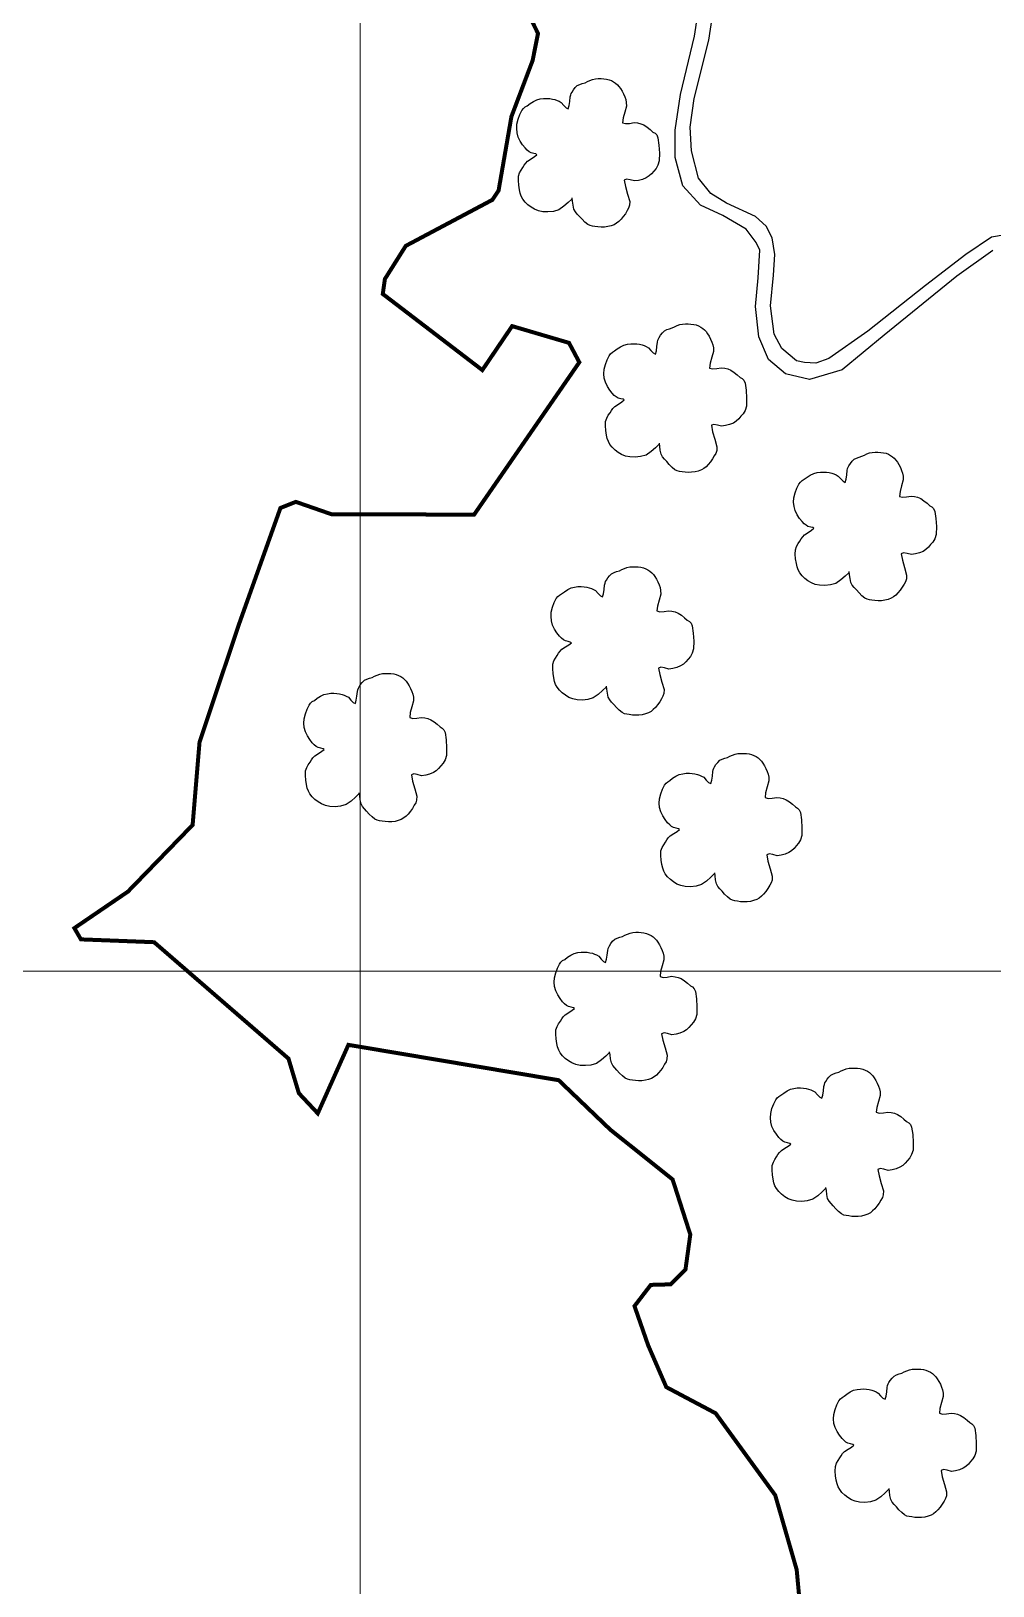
# Model space of a CAD drawing. Extents: x 731744 to 734894, y 7816585 to 7821040.
# Drawn here: x 732377 to 732737, y 7818770 to 7819352 of the extents above; entities that cross this region are included whole.
import ezdxf

# ---------------------------------------------------------------- set-up
doc = ezdxf.new("R2010")
doc.units = 0
doc.header["$MEASUREMENT"] = 0
doc.linetypes.add('CONTINUO', pattern=[0])
for name, color, linetype in [('0114000005', 1, 'CONTINUOUS'), ('0114000005004', 5, 'CONTINUOUS'), ('CORREGO', 174, 'CONTINUO')]:
    doc.layers.add(name, color=color, linetype=linetype)
doc.layers.add('MALHA', color=8, linetype='CONTINUOUS', lineweight=9)
doc.layers.add('MATO', color=3, linetype='CONTINUOUS', lineweight=25)

msp = doc.modelspace()

# ---------------------------------------------------------------- linework, layer by layer
at = {"layer": '0114000005', "linetype": 'Continuous'}
msp.add_lwpolyline([(732737.29, 7819270.06), (732723.75, 7819260.53), (732696.5, 7819238.33), (732680.71, 7819225.4), (732668.46, 7819221.74), (732659.54, 7819223.91), (732653.13, 7819229.29), (732649.47, 7819237.76), (732648.32, 7819249.08), (732649.24, 7819259.84), (732649.93, 7819270.25), (732648.55, 7819273.11), (732644.78, 7819278.03), (732636.08, 7819283.18), (732627.61, 7819287.07), (732620.98, 7819294.28), (732618.12, 7819304.92), (732618.12, 7819315.22), (732620.18, 7819328.61), (732625.44, 7819350.46), (732628.53, 7819371.06)], dxfattribs=at)
at = {"layer": '0114000005004', "linetype": 'Continuous', "flags": 128}
msp.add_lwpolyline([(732741.83, 7819276.01), (732736.74, 7819275.14), (732727.17, 7819268.55), (732712.01, 7819256.99), (732690.39, 7819239.85), (732675.72, 7819229.66), (732670.88, 7819227.92), (732666.65, 7819228.17), (732663.67, 7819228.79), (732658.2, 7819233.38), (732655.22, 7819238.73), (732653.85, 7819249.41), (732654.97, 7819260.85), (732655.47, 7819268.55), (732654.47, 7819274.89), (732652.24, 7819279.24), (732648.26, 7819282.84), (732637.45, 7819287.81), (732631.48, 7819291.42), (732626.89, 7819297.26), (732624.28, 7819307.45), (732623.78, 7819316.27), (732625.27, 7819327.08), (732630.74, 7819348.95), (732634.71, 7819375.42)], dxfattribs=at)
at = {"layer": 'CORREGO', "color": 174, "linetype": 'CONTINUO', "const_width": 1.5}
msp.add_lwpolyline([(732666.45, 7818746.05), (732663.71, 7818775.56), (732655.66, 7818803.5), (732633.31, 7818834.22), (732614.82, 7818844.02), (732608.01, 7818859.71), (732602.9, 7818874.39), (732609, 7818882.34), (732616.52, 7818882.55), (732622.01, 7818888.07), (732623.82, 7818901.21), (732617.18, 7818921.88), (732593.8, 7818940.55), (732574.47, 7818959.07), (732495.63, 7818972.32), (732484.14, 7818946.63), (732477.04, 7818954.2), (732473.16, 7818967.17), (732422.78, 7819010.8), (732395.33, 7819011.86), (732392.88, 7819016.08), (732412.98, 7819029.78), (732437.22, 7819054.75), (732439.81, 7819085.79), (732446.39, 7819105.48), (732454.67, 7819130.19), (732470.15, 7819173.58), (732475.92, 7819175.87), (732489.32, 7819171.21), (732542.77, 7819171.09), (732582.21, 7819228.19), (732578.34, 7819235.47), (732557.01, 7819241.75), (732545.84, 7819225.26), (732508.52, 7819253.8), (732509.32, 7819259.42), (732517.14, 7819271.83), (732549.59, 7819289.07), (732551.93, 7819292.54), (732556.75, 7819320.29), (732564.69, 7819341.29), (732566.72, 7819351.47), (732560.98, 7819363.08)], dxfattribs=at)
at = {"layer": 'MALHA', "color": 8}
for points in [[(732500, 7820135.46), (732500, 7817086.77)], [(731894.06, 7819000), (733033.85, 7819000)]]:
    msp.add_lwpolyline(points, dxfattribs=at)
at = {"layer": 'MATO', "color": 94, "linetype": 'CONTINUO'}
for points in [[(732579.39, 7819289.36, -629.98), (732578.08, 7819288.1, -629.98), (732576.45, 7819286.67, -629.98), (732574.58, 7819285.33, -629.98), (732572.54, 7819284.77, -629.98), (732570.46, 7819284.54, -629.98), (732568.47, 7819284.62, -629.98), (732566.85, 7819284.97, -629.98), (732565.4, 7819285.55, -629.98), (732564.11, 7819286.31, -629.98), (732562.92, 7819287.22, -629.98), (732561.88, 7819288.24, -629.98), (732561.02, 7819289.35, -629.98), (732560.44, 7819290.4, -629.98), (732560.03, 7819291.54, -629.98), (732559.75, 7819292.83, -629.98), (732559.48, 7819294.53, -629.98), (732559.35, 7819296.29, -629.98), (732559.4, 7819297.96, -629.98), (732559.83, 7819299.2, -629.98), (732560.41, 7819300.27, -629.98), (732561.07, 7819301.21, -629.98), (732561.56, 7819302.06, -629.98), (732562.13, 7819302.85, -629.98), (732562.83, 7819303.6, -629.98), (732564.17, 7819304.48, -629.98), (732565.44, 7819305.3, -629.98), (732566.34, 7819305.99, -629.98), (732565.95, 7819306.28, -629.98), (732565.13, 7819306.48, -629.98), (732564.1, 7819306.7, -629.98), (732563.39, 7819307.13, -629.98), (732562.66, 7819307.72, -629.98), (732561.9, 7819308.53, -629.98), (732560.95, 7819309.71, -629.98), (732560.05, 7819311.09, -629.98), (732559.3, 7819312.62, -629.98), (732558.9, 7819314.18, -629.98), (732558.74, 7819315.81, -629.98), (732558.83, 7819317.49, -629.98), (732559.31, 7819319.33, -629.98), (732559.96, 7819321.06, -629.98), (732560.71, 7819322.56, -629.98), (732561.28, 7819323.35, -629.98), (732561.91, 7819323.91, -629.98), (732562.68, 7819324.38, -629.98), (732563.76, 7819325.17, -629.98), (732564.98, 7819325.93, -629.98), (732566.26, 7819326.57, -629.98), (732567.55, 7819326.89, -629.98), (732568.81, 7819327.05, -629.98), (732570.03, 7819327.08, -629.98), (732571.11, 7819327.03, -629.98), (732572.12, 7819326.88, -629.98), (732573.04, 7819326.65, -629.98), (732573.87, 7819326.38, -629.98), (732574.65, 7819326.02, -629.98), (732575.42, 7819325.55, -629.98), (732576.37, 7819324.51, -629.98), (732577.27, 7819323.63, -629.98), (732578.04, 7819323.22, -629.98), (732578.42, 7819324.41, -629.98), (732578.66, 7819326.01, -629.98), (732578.82, 7819327.67, -629.98), (732578.99, 7819328.39, -629.98), (732579.19, 7819328.94, -629.98), (732579.49, 7819329.45, -629.98), (732580.01, 7819330.3, -629.98), (732580.66, 7819331.15, -629.98), (732581.43, 7819331.92, -629.98), (732582.35, 7819332.35, -629.98), (732583.33, 7819332.68, -629.98), (732584.34, 7819332.98, -629.98), (732585.27, 7819333.44, -629.98), (732586.21, 7819333.87, -629.98), (732587.17, 7819334.24, -629.98), (732588.22, 7819334.43, -629.98), (732589.29, 7819334.53, -629.98), (732590.36, 7819334.53, -629.98), (732591.4, 7819334.48, -629.98), (732592.41, 7819334.33, -629.98), (732593.37, 7819334.1, -629.98), (732594.26, 7819333.76, -629.98), (732595.07, 7819333.32, -629.98), (732595.82, 7819332.81, -629.98), (732596.48, 7819332.25, -629.98), (732597.08, 7819331.6, -629.98), (732597.64, 7819330.84, -629.98), (732598.23, 7819329.88, -629.98), (732598.77, 7819328.83, -629.98), (732599.23, 7819327.7, -629.98), (732599.6, 7819326.69, -629.98), (732599.83, 7819325.55, -629.98), (732599.86, 7819324.2, -629.98), (732599.22, 7819321.98, -629.98), (732598.64, 7819319.79, -629.98), (732598.41, 7819317.97, -629.98), (732599.54, 7819317.65, -629.98), (732601.08, 7819317.76, -629.98), (732602.78, 7819318.03, -629.98), (732604.04, 7819317.89, -629.98), (732605.24, 7819317.61, -629.98), (732606.39, 7819317.17, -629.98), (732607.61, 7819316.35, -629.98), (732608.76, 7819315.42, -629.98), (732609.8, 7819314.47, -629.98), (732610.59, 7819314.03, -629.98), (732611.21, 7819313.4, -629.98), (732611.68, 7819312.31, -629.98), (732612.07, 7819309.61, -629.98), (732612.26, 7819306.61, -629.98), (732612.2, 7819303.73, -629.98), (732611.69, 7819302.09, -629.98), (732610.96, 7819300.85, -629.98), (732610.09, 7819299.88, -629.98), (732609.28, 7819298.88, -629.98), (732608.36, 7819298.03, -629.98), (732607.3, 7819297.32, -629.98), (732605.9, 7819296.77, -629.98), (732604.41, 7819296.38, -629.98), (732602.9, 7819296.15, -629.98), (732601.28, 7819296.58, -629.98), (732599.93, 7819296.82, -629.98), (732599.04, 7819296.49, -629.98), (732599.51, 7819294.11, -629.98), (732600.3, 7819291.27, -629.98), (732601.1, 7819288.47, -629.98), (732601.04, 7819287.04, -629.98), (732600.7, 7819285.96, -629.98), (732600.15, 7819285.06, -629.98), (732599.48, 7819283.9, -629.98), (732598.69, 7819282.8, -629.98), (732597.84, 7819281.8, -629.98), (732597.05, 7819280.99, -629.98), (732596.21, 7819280.31, -629.98), (732595.29, 7819279.76, -629.98), (732594.14, 7819279.34, -629.98), (732592.92, 7819279.04, -629.98), (732591.66, 7819278.87, -629.98), (732590.42, 7819278.85, -629.98), (732589.21, 7819278.93, -629.98), (732588.07, 7819279.09, -629.98), (732587.13, 7819279.2, -629.98), (732586.25, 7819279.43, -629.98), (732585.37, 7819279.86, -629.98), (732584.32, 7819280.74, -629.98), (732583.27, 7819281.78, -629.98), (732582.28, 7819282.89, -629.98), (732581.45, 7819283.75, -629.98), (732580.74, 7819284.64, -629.98), (732580.18, 7819285.63, -629.98), (732579.89, 7819287.13, -629.98), (732579.7, 7819288.58, -629.98), (732579.54, 7819289.78, -629.98)], [(732612.06, 7819197.43, -629.98), (732610.76, 7819196.17, -629.98), (732609.12, 7819194.73, -629.98), (732607.25, 7819193.4, -629.98), (732605.21, 7819192.84, -629.98), (732603.14, 7819192.61, -629.98), (732601.14, 7819192.69, -629.98), (732599.52, 7819193.04, -629.98), (732598.08, 7819193.62, -629.98), (732596.79, 7819194.38, -629.98), (732595.59, 7819195.29, -629.98), (732594.55, 7819196.31, -629.98), (732593.7, 7819197.42, -629.98), (732593.12, 7819198.47, -629.98), (732592.7, 7819199.61, -629.98), (732592.42, 7819200.9, -629.98), (732592.15, 7819202.6, -629.98), (732592.02, 7819204.35, -629.98), (732592.08, 7819206.03, -629.98), (732592.5, 7819207.27, -629.98), (732593.08, 7819208.34, -629.98), (732593.74, 7819209.27, -629.98), (732594.24, 7819210.13, -629.98), (732594.8, 7819210.91, -629.98), (732595.5, 7819211.67, -629.98), (732596.85, 7819212.55, -629.98), (732598.11, 7819213.37, -629.98), (732599.02, 7819214.06, -629.98), (732598.63, 7819214.34, -629.98), (732597.81, 7819214.55, -629.98), (732596.78, 7819214.77, -629.98), (732596.06, 7819215.2, -629.98), (732595.33, 7819215.79, -629.98), (732594.57, 7819216.59, -629.98), (732593.63, 7819217.78, -629.98), (732592.73, 7819219.16, -629.98), (732591.98, 7819220.69, -629.98), (732591.57, 7819222.25, -629.98), (732591.41, 7819223.88, -629.98), (732591.51, 7819225.56, -629.98), (732591.98, 7819227.4, -629.98), (732592.63, 7819229.13, -629.98), (732593.38, 7819230.63, -629.98), (732593.95, 7819231.42, -629.98), (732594.59, 7819231.98, -629.98), (732595.35, 7819232.45, -629.98), (732596.44, 7819233.24, -629.98), (732597.65, 7819234, -629.98), (732598.94, 7819234.64, -629.98), (732600.22, 7819234.96, -629.98), (732601.49, 7819235.12, -629.98), (732602.71, 7819235.15, -629.98), (732603.79, 7819235.09, -629.98), (732604.79, 7819234.95, -629.98), (732605.72, 7819234.72, -629.98), (732606.54, 7819234.45, -629.98), (732607.32, 7819234.09, -629.98), (732608.1, 7819233.61, -629.98), (732609.05, 7819232.58, -629.98), (732609.94, 7819231.7, -629.98), (732610.71, 7819231.28, -629.98), (732611.09, 7819232.48, -629.98), (732611.33, 7819234.08, -629.98), (732611.49, 7819235.74, -629.98), (732611.66, 7819236.46, -629.98), (732611.86, 7819237.01, -629.98), (732612.16, 7819237.52, -629.98), (732612.68, 7819238.37, -629.98), (732613.34, 7819239.21, -629.98), (732614.11, 7819239.98, -629.98), (732615.02, 7819240.42, -629.98), (732616, 7819240.75, -629.98), (732617.01, 7819241.05, -629.98), (732617.94, 7819241.5, -629.98), (732618.88, 7819241.94, -629.98), (732619.85, 7819242.31, -629.98), (732620.9, 7819242.5, -629.98), (732621.96, 7819242.59, -629.98), (732623.03, 7819242.6, -629.98), (732624.08, 7819242.54, -629.98), (732625.09, 7819242.4, -629.98), (732626.05, 7819242.17, -629.98), (732626.93, 7819241.82, -629.98), (732627.75, 7819241.39, -629.98), (732628.5, 7819240.88, -629.98), (732629.15, 7819240.32, -629.98), (732629.76, 7819239.67, -629.98), (732630.32, 7819238.91, -629.98), (732630.91, 7819237.95, -629.98), (732631.45, 7819236.89, -629.98), (732631.91, 7819235.77, -629.98), (732632.28, 7819234.76, -629.98), (732632.5, 7819233.62, -629.98), (732632.53, 7819232.27, -629.98), (732631.89, 7819230.05, -629.98), (732631.31, 7819227.86, -629.98), (732631.08, 7819226.03, -629.98), (732632.22, 7819225.71, -629.98), (732633.76, 7819225.83, -629.98), (732635.45, 7819226.1, -629.98), (732636.71, 7819225.96, -629.98), (732637.91, 7819225.68, -629.98), (732639.06, 7819225.23, -629.98), (732640.29, 7819224.42, -629.98), (732641.44, 7819223.49, -629.98), (732642.47, 7819222.53, -629.98), (732643.26, 7819222.1, -629.98), (732643.89, 7819221.47, -629.98), (732644.36, 7819220.38, -629.98), (732644.74, 7819217.68, -629.98), (732644.93, 7819214.68, -629.98), (732644.87, 7819211.79, -629.98), (732644.36, 7819210.16, -629.98), (732643.64, 7819208.92, -629.98), (732642.77, 7819207.95, -629.98), (732641.96, 7819206.95, -629.98), (732641.04, 7819206.1, -629.98), (732639.97, 7819205.39, -629.98), (732638.58, 7819204.84, -629.98), (732637.08, 7819204.45, -629.98), (732635.57, 7819204.22, -629.98), (732633.96, 7819204.65, -629.98), (732632.61, 7819204.88, -629.98), (732631.71, 7819204.56, -629.98), (732632.18, 7819202.17, -629.98), (732632.98, 7819199.34, -629.98), (732633.77, 7819196.54, -629.98), (732633.71, 7819195.11, -629.98), (732633.38, 7819194.03, -629.98), (732632.83, 7819193.12, -629.98), (732632.15, 7819191.97, -629.98), (732631.37, 7819190.87, -629.98), (732630.51, 7819189.86, -629.98), (732629.73, 7819189.05, -629.98), (732628.89, 7819188.38, -629.98), (732627.96, 7819187.83, -629.98), (732626.82, 7819187.41, -629.98), (732625.59, 7819187.11, -629.98), (732624.33, 7819186.94, -629.98), (732623.09, 7819186.92, -629.98), (732621.88, 7819187, -629.98), (732620.74, 7819187.16, -629.98), (732619.81, 7819187.27, -629.98), (732618.92, 7819187.5, -629.98), (732618.04, 7819187.92, -629.98), (732616.99, 7819188.81, -629.98), (732615.94, 7819189.85, -629.98), (732614.96, 7819190.96, -629.98), (732614.12, 7819191.82, -629.98), (732613.42, 7819192.71, -629.98), (732612.85, 7819193.69, -629.98), (732612.57, 7819195.2, -629.98), (732612.37, 7819196.65, -629.98), (732612.21, 7819197.84, -629.98)], [(732683.22, 7819149.32, -629.98), (732681.91, 7819148.06, -629.98), (732680.28, 7819146.62, -629.98), (732678.41, 7819145.28, -629.98), (732676.36, 7819144.72, -629.98), (732674.29, 7819144.5, -629.98), (732672.3, 7819144.58, -629.98), (732670.68, 7819144.93, -629.98), (732669.23, 7819145.5, -629.98), (732667.94, 7819146.27, -629.98), (732666.75, 7819147.18, -629.98), (732665.71, 7819148.2, -629.98), (732664.85, 7819149.3, -629.98), (732664.27, 7819150.35, -629.98), (732663.86, 7819151.5, -629.98), (732663.58, 7819152.78, -629.98), (732663.31, 7819154.49, -629.98), (732663.18, 7819156.24, -629.98), (732663.23, 7819157.92, -629.98), (732663.66, 7819159.16, -629.98), (732664.24, 7819160.23, -629.98), (732664.9, 7819161.16, -629.98), (732665.39, 7819162.01, -629.98), (732665.96, 7819162.8, -629.98), (732666.66, 7819163.56, -629.98), (732668, 7819164.44, -629.98), (732669.27, 7819165.25, -629.98), (732670.17, 7819165.95, -629.98), (732669.78, 7819166.23, -629.98), (732668.96, 7819166.44, -629.98), (732667.93, 7819166.66, -629.98), (732667.22, 7819167.09, -629.98), (732666.49, 7819167.68, -629.98), (732665.73, 7819168.48, -629.98), (732664.78, 7819169.67, -629.98), (732663.88, 7819171.05, -629.98), (732663.13, 7819172.57, -629.98), (732662.73, 7819174.14, -629.98), (732662.57, 7819175.77, -629.98), (732662.66, 7819177.44, -629.98), (732663.14, 7819179.28, -629.98), (732663.79, 7819181.02, -629.98), (732664.54, 7819182.52, -629.98), (732665.11, 7819183.31, -629.98), (732665.74, 7819183.87, -629.98), (732666.5, 7819184.34, -629.98), (732667.59, 7819185.13, -629.98), (732668.81, 7819185.88, -629.98), (732670.09, 7819186.53, -629.98), (732671.38, 7819186.85, -629.98), (732672.64, 7819187.01, -629.98), (732673.86, 7819187.03, -629.98), (732674.94, 7819186.98, -629.98), (732675.95, 7819186.83, -629.98), (732676.87, 7819186.6, -629.98), (732677.7, 7819186.34, -629.98), (732678.48, 7819185.98, -629.98), (732679.25, 7819185.5, -629.98), (732680.2, 7819184.47, -629.98), (732681.1, 7819183.59, -629.98), (732681.87, 7819183.17, -629.98), (732682.25, 7819184.37, -629.98), (732682.49, 7819185.97, -629.98), (732682.65, 7819187.62, -629.98), (732682.81, 7819188.35, -629.98), (732683.02, 7819188.9, -629.98), (732683.31, 7819189.4, -629.98), (732683.84, 7819190.25, -629.98), (732684.49, 7819191.1, -629.98), (732685.26, 7819191.87, -629.98), (732686.18, 7819192.3, -629.98), (732687.16, 7819192.64, -629.98), (732688.17, 7819192.94, -629.98), (732689.1, 7819193.39, -629.98), (732690.04, 7819193.83, -629.98), (732691, 7819194.2, -629.98), (732692.05, 7819194.39, -629.98), (732693.12, 7819194.48, -629.98), (732694.19, 7819194.49, -629.98), (732695.23, 7819194.43, -629.98), (732696.24, 7819194.29, -629.98), (732697.2, 7819194.06, -629.98), (732698.08, 7819193.71, -629.98), (732698.9, 7819193.28, -629.98), (732699.65, 7819192.76, -629.98), (732700.31, 7819192.21, -629.98), (732700.91, 7819191.56, -629.98), (732701.47, 7819190.8, -629.98), (732702.06, 7819189.84, -629.98), (732702.6, 7819188.78, -629.98), (732703.06, 7819187.65, -629.98), (732703.43, 7819186.64, -629.98), (732703.66, 7819185.51, -629.98), (732703.69, 7819184.15, -629.98), (732703.05, 7819181.93, -629.98), (732702.47, 7819179.75, -629.98), (732702.24, 7819177.92, -629.98), (732703.37, 7819177.6, -629.98), (732704.91, 7819177.71, -629.98), (732706.61, 7819177.99, -629.98), (732707.87, 7819177.85, -629.98), (732709.07, 7819177.57, -629.98), (732710.22, 7819177.12, -629.98), (732711.44, 7819176.31, -629.98), (732712.59, 7819175.38, -629.98), (732713.62, 7819174.42, -629.98), (732714.42, 7819173.99, -629.98), (732715.04, 7819173.35, -629.98), (732715.51, 7819172.26, -629.98), (732715.9, 7819169.57, -629.98), (732716.08, 7819166.57, -629.98), (732716.03, 7819163.68, -629.98), (732715.52, 7819162.04, -629.98), (732714.79, 7819160.81, -629.98), (732713.92, 7819159.84, -629.98), (732713.11, 7819158.84, -629.98), (732712.19, 7819157.98, -629.98), (732711.13, 7819157.28, -629.98), (732709.73, 7819156.73, -629.98), (732708.24, 7819156.33, -629.98), (732706.72, 7819156.1, -629.98), (732705.11, 7819156.54, -629.98), (732703.76, 7819156.77, -629.98), (732702.87, 7819156.44, -629.98), (732703.34, 7819154.06, -629.98), (732704.13, 7819151.23, -629.98), (732704.93, 7819148.43, -629.98), (732704.87, 7819147, -629.98), (732704.53, 7819145.91, -629.98), (732703.98, 7819145.01, -629.98), (732703.31, 7819143.85, -629.98), (732702.52, 7819142.75, -629.98), (732701.67, 7819141.75, -629.98), (732700.88, 7819140.94, -629.98), (732700.04, 7819140.26, -629.98), (732699.12, 7819139.72, -629.98), (732697.97, 7819139.3, -629.98), (732696.75, 7819139, -629.98), (732695.49, 7819138.83, -629.98), (732694.25, 7819138.8, -629.98), (732693.04, 7819138.88, -629.98), (732691.9, 7819139.04, -629.98), (732690.96, 7819139.15, -629.98), (732690.08, 7819139.39, -629.98), (732689.2, 7819139.81, -629.98), (732688.15, 7819140.7, -629.98), (732687.1, 7819141.74, -629.98), (732686.11, 7819142.84, -629.98), (732685.28, 7819143.71, -629.98), (732684.57, 7819144.6, -629.98), (732684.01, 7819145.58, -629.98), (732683.72, 7819147.08, -629.98), (732683.53, 7819148.54, -629.98), (732683.37, 7819149.73, -629.98)], [(732592.26, 7819106.4, -629.98), (732590.96, 7819105.13, -629.98), (732589.33, 7819103.7, -629.98), (732587.46, 7819102.36, -629.98), (732585.41, 7819101.8, -629.98), (732583.34, 7819101.58, -629.98), (732581.35, 7819101.65, -629.98), (732579.72, 7819102, -629.98), (732578.28, 7819102.58, -629.98), (732576.99, 7819103.35, -629.98), (732575.79, 7819104.25, -629.98), (732574.76, 7819105.28, -629.98), (732573.9, 7819106.38, -629.98), (732573.32, 7819107.43, -629.98), (732572.91, 7819108.58, -629.98), (732572.63, 7819109.86, -629.98), (732572.35, 7819111.56, -629.98), (732572.23, 7819113.32, -629.98), (732572.28, 7819115, -629.98), (732572.71, 7819116.23, -629.98), (732573.29, 7819117.3, -629.98), (732573.95, 7819118.24, -629.98), (732574.44, 7819119.09, -629.98), (732575.01, 7819119.88, -629.98), (732575.7, 7819120.64, -629.98), (732577.05, 7819121.51, -629.98), (732578.32, 7819122.33, -629.98), (732579.22, 7819123.02, -629.98), (732578.83, 7819123.31, -629.98), (732578.01, 7819123.51, -629.98), (732576.98, 7819123.74, -629.98), (732576.26, 7819124.16, -629.98), (732575.53, 7819124.76, -629.98), (732574.78, 7819125.56, -629.98), (732573.83, 7819126.74, -629.98), (732572.93, 7819128.13, -629.98), (732572.18, 7819129.65, -629.98), (732571.78, 7819131.22, -629.98), (732571.62, 7819132.85, -629.98), (732571.71, 7819134.52, -629.98), (732572.19, 7819136.36, -629.98), (732572.84, 7819138.09, -629.98), (732573.58, 7819139.59, -629.98), (732574.15, 7819140.38, -629.98), (732574.79, 7819140.94, -629.98), (732575.55, 7819141.41, -629.98), (732576.64, 7819142.2, -629.98), (732577.85, 7819142.96, -629.98), (732579.14, 7819143.61, -629.98), (732580.42, 7819143.92, -629.98), (732581.69, 7819144.08, -629.98), (732582.91, 7819144.11, -629.98), (732583.99, 7819144.06, -629.98), (732584.99, 7819143.91, -629.98), (732585.92, 7819143.68, -629.98), (732586.74, 7819143.41, -629.98), (732587.53, 7819143.05, -629.98), (732588.3, 7819142.58, -629.98), (732589.25, 7819141.54, -629.98), (732590.15, 7819140.67, -629.98), (732590.91, 7819140.25, -629.98), (732591.29, 7819141.44, -629.98), (732591.53, 7819143.05, -629.98), (732591.7, 7819144.7, -629.98), (732591.86, 7819145.42, -629.98), (732592.07, 7819145.98, -629.98), (732592.36, 7819146.48, -629.98), (732592.89, 7819147.33, -629.98), (732593.54, 7819148.18, -629.98), (732594.31, 7819148.95, -629.98), (732595.23, 7819149.38, -629.98), (732596.21, 7819149.72, -629.98), (732597.22, 7819150.01, -629.98), (732598.15, 7819150.47, -629.98), (732599.09, 7819150.9, -629.98), (732600.05, 7819151.27, -629.98), (732601.1, 7819151.46, -629.98), (732602.17, 7819151.56, -629.98), (732603.24, 7819151.56, -629.98), (732604.28, 7819151.51, -629.98), (732605.29, 7819151.36, -629.98), (732606.25, 7819151.13, -629.98), (732607.13, 7819150.79, -629.98), (732607.95, 7819150.35, -629.98), (732608.7, 7819149.84, -629.98), (732609.36, 7819149.28, -629.98), (732609.96, 7819148.63, -629.98), (732610.52, 7819147.87, -629.98), (732611.11, 7819146.92, -629.98), (732611.65, 7819145.86, -629.98), (732612.11, 7819144.73, -629.98), (732612.48, 7819143.72, -629.98), (732612.7, 7819142.58, -629.98), (732612.74, 7819141.23, -629.98), (732612.09, 7819139.01, -629.98), (732611.51, 7819136.82, -629.98), (732611.29, 7819135, -629.98), (732612.42, 7819134.68, -629.98), (732613.96, 7819134.79, -629.98), (732615.66, 7819135.07, -629.98), (732616.92, 7819134.92, -629.98), (732618.11, 7819134.65, -629.98), (732619.27, 7819134.2, -629.98), (732620.49, 7819133.38, -629.98), (732621.64, 7819132.45, -629.98), (732622.67, 7819131.5, -629.98), (732623.46, 7819131.06, -629.98), (732624.09, 7819130.43, -629.98), (732624.56, 7819129.34, -629.98), (732624.95, 7819126.64, -629.98), (732625.13, 7819123.64, -629.98), (732625.07, 7819120.76, -629.98), (732624.57, 7819119.12, -629.98), (732623.84, 7819117.88, -629.98), (732622.97, 7819116.92, -629.98), (732622.16, 7819115.91, -629.98), (732621.24, 7819115.06, -629.98), (732620.17, 7819114.36, -629.98), (732618.78, 7819113.8, -629.98), (732617.29, 7819113.41, -629.98), (732615.77, 7819113.18, -629.98), (732614.16, 7819113.61, -629.98), (732612.81, 7819113.85, -629.98), (732611.91, 7819113.52, -629.98), (732612.38, 7819111.14, -629.98), (732613.18, 7819108.3, -629.98), (732613.98, 7819105.5, -629.98), (732613.91, 7819104.07, -629.98), (732613.58, 7819102.99, -629.98), (732613.03, 7819102.09, -629.98), (732612.36, 7819100.93, -629.98), (732611.57, 7819099.83, -629.98), (732610.71, 7819098.83, -629.98), (732609.93, 7819098.02, -629.98), (732609.09, 7819097.34, -629.98), (732608.16, 7819096.8, -629.98), (732607.02, 7819096.37, -629.98), (732605.8, 7819096.08, -629.98), (732604.54, 7819095.9, -629.98), (732603.29, 7819095.88, -629.98), (732602.09, 7819095.96, -629.98), (732600.94, 7819096.12, -629.98), (732600.01, 7819096.23, -629.98), (732599.13, 7819096.46, -629.98), (732598.25, 7819096.89, -629.98), (732597.19, 7819097.77, -629.98), (732596.15, 7819098.82, -629.98), (732595.16, 7819099.92, -629.98), (732594.33, 7819100.78, -629.98), (732593.62, 7819101.67, -629.98), (732593.06, 7819102.66, -629.98), (732592.77, 7819104.16, -629.98), (732592.58, 7819105.61, -629.98), (732592.41, 7819106.81, -629.98)], [(732499.57, 7819066.42, -629.98), (732498.27, 7819065.16, -629.98), (732496.64, 7819063.72, -629.98), (732494.77, 7819062.38, -629.98), (732492.72, 7819061.82, -629.98), (732490.65, 7819061.6, -629.98), (732488.66, 7819061.68, -629.98), (732487.03, 7819062.03, -629.98), (732485.59, 7819062.61, -629.98), (732484.3, 7819063.37, -629.98), (732483.1, 7819064.28, -629.98), (732482.07, 7819065.3, -629.98), (732481.21, 7819066.4, -629.98), (732480.63, 7819067.46, -629.98), (732480.22, 7819068.6, -629.98), (732479.94, 7819069.88, -629.98), (732479.67, 7819071.59, -629.98), (732479.54, 7819073.34, -629.98), (732479.59, 7819075.02, -629.98), (732480.02, 7819076.26, -629.98), (732480.6, 7819077.33, -629.98), (732481.26, 7819078.26, -629.98), (732481.75, 7819079.11, -629.98), (732482.32, 7819079.9, -629.98), (732483.01, 7819080.66, -629.98), (732484.36, 7819081.54, -629.98), (732485.63, 7819082.36, -629.98), (732486.53, 7819083.05, -629.98), (732486.14, 7819083.33, -629.98), (732485.32, 7819083.54, -629.98), (732484.29, 7819083.76, -629.98), (732483.58, 7819084.19, -629.98), (732482.85, 7819084.78, -629.98), (732482.09, 7819085.58, -629.98), (732481.14, 7819086.77, -629.98), (732480.24, 7819088.15, -629.98), (732479.49, 7819089.67, -629.98), (732479.09, 7819091.24, -629.98), (732478.93, 7819092.87, -629.98), (732479.02, 7819094.55, -629.98), (732479.5, 7819096.39, -629.98), (732480.15, 7819098.12, -629.98), (732480.89, 7819099.62, -629.98), (732481.47, 7819100.41, -629.98), (732482.1, 7819100.97, -629.98), (732482.86, 7819101.44, -629.98), (732483.95, 7819102.23, -629.98), (732485.16, 7819102.98, -629.98), (732486.45, 7819103.63, -629.98), (732487.73, 7819103.95, -629.98), (732489, 7819104.11, -629.98), (732490.22, 7819104.13, -629.98), (732491.3, 7819104.08, -629.98), (732492.31, 7819103.94, -629.98), (732493.23, 7819103.7, -629.98), (732494.05, 7819103.44, -629.98), (732494.84, 7819103.08, -629.98), (732495.61, 7819102.6, -629.98), (732496.56, 7819101.57, -629.98), (732497.46, 7819100.69, -629.98), (732498.23, 7819100.27, -629.98), (732498.6, 7819101.47, -629.98), (732498.84, 7819103.07, -629.98), (732499.01, 7819104.73, -629.98), (732499.17, 7819105.45, -629.98), (732499.38, 7819106, -629.98), (732499.67, 7819106.5, -629.98), (732500.2, 7819107.35, -629.98), (732500.85, 7819108.2, -629.98), (732501.62, 7819108.97, -629.98), (732502.54, 7819109.41, -629.98), (732503.52, 7819109.74, -629.98), (732504.53, 7819110.04, -629.98), (732505.46, 7819110.49, -629.98), (732506.4, 7819110.93, -629.98), (732507.36, 7819111.3, -629.98), (732508.41, 7819111.49, -629.98), (732509.48, 7819111.58, -629.98), (732510.55, 7819111.59, -629.98), (732511.59, 7819111.53, -629.98), (732512.6, 7819111.39, -629.98), (732513.56, 7819111.16, -629.98), (732514.44, 7819110.81, -629.98), (732515.26, 7819110.38, -629.98), (732516.01, 7819109.86, -629.98), (732516.67, 7819109.31, -629.98), (732517.27, 7819108.66, -629.98), (732517.83, 7819107.9, -629.98), (732518.42, 7819106.94, -629.98), (732518.96, 7819105.88, -629.98), (732519.42, 7819104.75, -629.98), (732519.79, 7819103.75, -629.98), (732520.01, 7819102.61, -629.98), (732520.05, 7819101.26, -629.98), (732519.4, 7819099.04, -629.98), (732518.82, 7819096.85, -629.98), (732518.6, 7819095.02, -629.98), (732519.73, 7819094.7, -629.98), (732521.27, 7819094.81, -629.98), (732522.97, 7819095.09, -629.98), (732524.23, 7819094.95, -629.98), (732525.42, 7819094.67, -629.98), (732526.58, 7819094.22, -629.98), (732527.8, 7819093.41, -629.98), (732528.95, 7819092.48, -629.98), (732529.98, 7819091.52, -629.98), (732530.78, 7819091.09, -629.98), (732531.4, 7819090.45, -629.98), (732531.87, 7819089.37, -629.98), (732532.26, 7819086.67, -629.98), (732532.44, 7819083.67, -629.98), (732532.38, 7819080.78, -629.98), (732531.88, 7819079.15, -629.98), (732531.15, 7819077.91, -629.98), (732530.28, 7819076.94, -629.98), (732529.47, 7819075.94, -629.98), (732528.55, 7819075.08, -629.98), (732527.48, 7819074.38, -629.98), (732526.09, 7819073.83, -629.98), (732524.6, 7819073.43, -629.98), (732523.08, 7819073.21, -629.98), (732521.47, 7819073.64, -629.98), (732520.12, 7819073.87, -629.98), (732519.23, 7819073.54, -629.98), (732519.7, 7819071.16, -629.98), (732520.49, 7819068.33, -629.98), (732521.29, 7819065.53, -629.98), (732521.22, 7819064.1, -629.98), (732520.89, 7819063.02, -629.98), (732520.34, 7819062.11, -629.98), (732519.67, 7819060.96, -629.98), (732518.88, 7819059.86, -629.98), (732518.02, 7819058.85, -629.98), (732517.24, 7819058.04, -629.98), (732516.4, 7819057.37, -629.98), (732515.47, 7819056.82, -629.98), (732514.33, 7819056.4, -629.98), (732513.11, 7819056.1, -629.98), (732511.85, 7819055.93, -629.98), (732510.6, 7819055.91, -629.98), (732509.4, 7819055.99, -629.98), (732508.25, 7819056.15, -629.98), (732507.32, 7819056.26, -629.98), (732506.44, 7819056.49, -629.98), (732505.56, 7819056.91, -629.98), (732504.5, 7819057.8, -629.98), (732503.46, 7819058.84, -629.98), (732502.47, 7819059.95, -629.98), (732501.64, 7819060.81, -629.98), (732500.93, 7819061.7, -629.98), (732500.37, 7819062.68, -629.98), (732500.08, 7819064.18, -629.98), (732499.89, 7819065.64, -629.98), (732499.72, 7819066.83, -629.98)], [(732632.82, 7819036.43, -629.98), (732631.51, 7819035.17, -629.98), (732629.88, 7819033.73, -629.98), (732628.01, 7819032.39, -629.98), (732625.97, 7819031.83, -629.98), (732623.89, 7819031.61, -629.98), (732621.9, 7819031.69, -629.98), (732620.28, 7819032.04, -629.98), (732618.83, 7819032.61, -629.98), (732617.54, 7819033.38, -629.98), (732616.35, 7819034.28, -629.98), (732615.31, 7819035.31, -629.98), (732614.45, 7819036.41, -629.98), (732613.87, 7819037.46, -629.98), (732613.46, 7819038.61, -629.98), (732613.18, 7819039.89, -629.98), (732612.91, 7819041.59, -629.98), (732612.78, 7819043.35, -629.98), (732612.83, 7819045.03, -629.98), (732613.26, 7819046.27, -629.98), (732613.84, 7819047.33, -629.98), (732614.5, 7819048.27, -629.98), (732614.99, 7819049.12, -629.98), (732615.56, 7819049.91, -629.98), (732616.26, 7819050.67, -629.98), (732617.6, 7819051.55, -629.98), (732618.87, 7819052.36, -629.98), (732619.77, 7819053.05, -629.98), (732619.38, 7819053.34, -629.98), (732618.56, 7819053.54, -629.98), (732617.53, 7819053.77, -629.98), (732616.82, 7819054.19, -629.98), (732616.09, 7819054.79, -629.98), (732615.33, 7819055.59, -629.98), (732614.38, 7819056.78, -629.98), (732613.48, 7819058.16, -629.98), (732612.73, 7819059.68, -629.98), (732612.33, 7819061.25, -629.98), (732612.17, 7819062.88, -629.98), (732612.26, 7819064.55, -629.98), (732612.74, 7819066.39, -629.98), (732613.39, 7819068.13, -629.98), (732614.14, 7819069.63, -629.98), (732614.71, 7819070.41, -629.98), (732615.34, 7819070.98, -629.98), (732616.11, 7819071.44, -629.98), (732617.19, 7819072.24, -629.98), (732618.41, 7819072.99, -629.98), (732619.69, 7819073.64, -629.98), (732620.98, 7819073.96, -629.98), (732622.24, 7819074.11, -629.98), (732623.46, 7819074.14, -629.98), (732624.54, 7819074.09, -629.98), (732625.55, 7819073.94, -629.98), (732626.47, 7819073.71, -629.98), (732627.3, 7819073.45, -629.98), (732628.08, 7819073.09, -629.98), (732628.86, 7819072.61, -629.98), (732629.8, 7819071.57, -629.98), (732630.7, 7819070.7, -629.98), (732631.47, 7819070.28, -629.98), (732631.85, 7819071.48, -629.98), (732632.09, 7819073.08, -629.98), (732632.25, 7819074.73, -629.98), (732632.42, 7819075.46, -629.98), (732632.62, 7819076.01, -629.98), (732632.92, 7819076.51, -629.98), (732633.44, 7819077.36, -629.98), (732634.09, 7819078.21, -629.98), (732634.86, 7819078.98, -629.98), (732635.78, 7819079.41, -629.98), (732636.76, 7819079.75, -629.98), (732637.77, 7819080.05, -629.98), (732638.7, 7819080.5, -629.98), (732639.64, 7819080.93, -629.98), (732640.6, 7819081.3, -629.98), (732641.65, 7819081.5, -629.98), (732642.72, 7819081.59, -629.98), (732643.79, 7819081.59, -629.98), (732644.83, 7819081.54, -629.98), (732645.84, 7819081.4, -629.98), (732646.8, 7819081.16, -629.98), (732647.69, 7819080.82, -629.98), (732648.5, 7819080.39, -629.98), (732649.25, 7819079.87, -629.98), (732649.91, 7819079.32, -629.98), (732650.51, 7819078.67, -629.98), (732651.07, 7819077.91, -629.98), (732651.66, 7819076.95, -629.98), (732652.2, 7819075.89, -629.98), (732652.66, 7819074.76, -629.98), (732653.03, 7819073.75, -629.98), (732653.26, 7819072.62, -629.98), (732653.29, 7819071.26, -629.98), (732652.65, 7819069.04, -629.98), (732652.07, 7819066.85, -629.98), (732651.84, 7819065.03, -629.98), (732652.97, 7819064.71, -629.98), (732654.51, 7819064.82, -629.98), (732656.21, 7819065.1, -629.98), (732657.47, 7819064.96, -629.98), (732658.67, 7819064.68, -629.98), (732659.82, 7819064.23, -629.98), (732661.04, 7819063.42, -629.98), (732662.19, 7819062.49, -629.98), (732663.23, 7819061.53, -629.98), (732664.02, 7819061.1, -629.98), (732664.64, 7819060.46, -629.98), (732665.11, 7819059.37, -629.98), (732665.5, 7819056.67, -629.98), (732665.69, 7819053.67, -629.98), (732665.63, 7819050.79, -629.98), (732665.12, 7819049.15, -629.98), (732664.39, 7819047.91, -629.98), (732663.52, 7819046.95, -629.98), (732662.71, 7819045.95, -629.98), (732661.79, 7819045.09, -629.98), (732660.73, 7819044.39, -629.98), (732659.33, 7819043.84, -629.98), (732657.84, 7819043.44, -629.98), (732656.33, 7819043.21, -629.98), (732654.71, 7819043.64, -629.98), (732653.36, 7819043.88, -629.98), (732652.47, 7819043.55, -629.98), (732652.94, 7819041.17, -629.98), (732653.73, 7819038.34, -629.98), (732654.53, 7819035.54, -629.98), (732654.47, 7819034.11, -629.98), (732654.13, 7819033.02, -629.98), (732653.58, 7819032.12, -629.98), (732652.91, 7819030.96, -629.98), (732652.12, 7819029.86, -629.98), (732651.27, 7819028.86, -629.98), (732650.48, 7819028.05, -629.98), (732649.64, 7819027.37, -629.98), (732648.72, 7819026.83, -629.98), (732647.57, 7819026.41, -629.98), (732646.35, 7819026.11, -629.98), (732645.09, 7819025.94, -629.98), (732643.85, 7819025.91, -629.98), (732642.64, 7819025.99, -629.98), (732641.5, 7819026.15, -629.98), (732640.56, 7819026.26, -629.98), (732639.68, 7819026.5, -629.98), (732638.8, 7819026.92, -629.98), (732637.75, 7819027.8, -629.98), (732636.7, 7819028.85, -629.98), (732635.71, 7819029.95, -629.98), (732634.88, 7819030.81, -629.98), (732634.17, 7819031.71, -629.98), (732633.61, 7819032.69, -629.98), (732633.32, 7819034.19, -629.98), (732633.13, 7819035.64, -629.98), (732632.97, 7819036.84, -629.98)], [(732593.43, 7818969.35, -629.98), (732592.13, 7818968.09, -629.98), (732590.5, 7818966.65, -629.98), (732588.63, 7818965.31, -629.98), (732586.58, 7818964.75, -629.98), (732584.51, 7818964.53, -629.98), (732582.52, 7818964.61, -629.98), (732580.89, 7818964.96, -629.98), (732579.45, 7818965.54, -629.98), (732578.16, 7818966.3, -629.98), (732576.96, 7818967.21, -629.98), (732575.93, 7818968.23, -629.98), (732575.07, 7818969.33, -629.98), (732574.49, 7818970.38, -629.98), (732574.07, 7818971.53, -629.98), (732573.8, 7818972.81, -629.98), (732573.52, 7818974.52, -629.98), (732573.4, 7818976.27, -629.98), (732573.45, 7818977.95, -629.98), (732573.88, 7818979.19, -629.98), (732574.46, 7818980.26, -629.98), (732575.12, 7818981.19, -629.98), (732575.61, 7818982.04, -629.98), (732576.17, 7818982.83, -629.98), (732576.87, 7818983.59, -629.98), (732578.22, 7818984.47, -629.98), (732579.49, 7818985.28, -629.98), (732580.39, 7818985.98, -629.98), (732580, 7818986.26, -629.98), (732579.18, 7818986.47, -629.98), (732578.15, 7818986.69, -629.98), (732577.43, 7818987.12, -629.98), (732576.7, 7818987.71, -629.98), (732575.95, 7818988.51, -629.98), (732575, 7818989.7, -629.98), (732574.1, 7818991.08, -629.98), (732573.35, 7818992.6, -629.98), (732572.94, 7818994.17, -629.98), (732572.79, 7818995.8, -629.98), (732572.88, 7818997.48, -629.98), (732573.36, 7818999.31, -629.98), (732574.01, 7819001.05, -629.98), (732574.75, 7819002.55, -629.98), (732575.32, 7819003.34, -629.98), (732575.96, 7819003.9, -629.98), (732576.72, 7819004.37, -629.98), (732577.81, 7819005.16, -629.98), (732579.02, 7819005.91, -629.98), (732580.31, 7819006.56, -629.98), (732581.59, 7819006.88, -629.98), (732582.86, 7819007.04, -629.98), (732584.08, 7819007.06, -629.98), (732585.16, 7819007.01, -629.98), (732586.16, 7819006.86, -629.98), (732587.09, 7819006.63, -629.98), (732587.91, 7819006.37, -629.98), (732588.7, 7819006.01, -629.98), (732589.47, 7819005.53, -629.98), (732590.42, 7819004.5, -629.98), (732591.31, 7819003.62, -629.98), (732592.08, 7819003.2, -629.98), (732592.46, 7819004.4, -629.98), (732592.7, 7819006, -629.98), (732592.87, 7819007.65, -629.98), (732593.03, 7819008.38, -629.98), (732593.24, 7819008.93, -629.98), (732593.53, 7819009.43, -629.98), (732594.06, 7819010.28, -629.98), (732594.71, 7819011.13, -629.98), (732595.48, 7819011.9, -629.98), (732596.39, 7819012.34, -629.98), (732597.38, 7819012.67, -629.98), (732598.39, 7819012.97, -629.98), (732599.32, 7819013.42, -629.98), (732600.26, 7819013.86, -629.98), (732601.22, 7819014.23, -629.98), (732602.27, 7819014.42, -629.98), (732603.34, 7819014.51, -629.98), (732604.41, 7819014.52, -629.98), (732605.45, 7819014.46, -629.98), (732606.46, 7819014.32, -629.98), (732607.42, 7819014.09, -629.98), (732608.3, 7819013.74, -629.98), (732609.12, 7819013.31, -629.98), (732609.87, 7819012.79, -629.98), (732610.53, 7819012.24, -629.98), (732611.13, 7819011.59, -629.98), (732611.69, 7819010.83, -629.98), (732612.28, 7819009.87, -629.98), (732612.82, 7819008.81, -629.98), (732613.28, 7819007.68, -629.98), (732613.65, 7819006.67, -629.98), (732613.87, 7819005.54, -629.98), (732613.9, 7819004.19, -629.98), (732613.26, 7819001.97, -629.98), (732612.68, 7818999.78, -629.98), (732612.46, 7818997.95, -629.98), (732613.59, 7818997.63, -629.98), (732615.13, 7818997.74, -629.98), (732616.82, 7818998.02, -629.98), (732618.09, 7818997.88, -629.98), (732619.28, 7818997.6, -629.98), (732620.44, 7818997.15, -629.98), (732621.66, 7818996.34, -629.98), (732622.81, 7818995.41, -629.98), (732623.84, 7818994.45, -629.98), (732624.63, 7818994.02, -629.98), (732625.26, 7818993.38, -629.98), (732625.73, 7818992.3, -629.98), (732626.12, 7818989.6, -629.98), (732626.3, 7818986.6, -629.98), (732626.24, 7818983.71, -629.98), (732625.74, 7818982.08, -629.98), (732625.01, 7818980.84, -629.98), (732624.14, 7818979.87, -629.98), (732623.33, 7818978.87, -629.98), (732622.41, 7818978.01, -629.98), (732621.34, 7818977.31, -629.98), (732619.95, 7818976.76, -629.98), (732618.46, 7818976.36, -629.98), (732616.94, 7818976.13, -629.98), (732615.33, 7818976.57, -629.98), (732613.98, 7818976.8, -629.98), (732613.08, 7818976.47, -629.98), (732613.55, 7818974.09, -629.98), (732614.35, 7818971.26, -629.98), (732615.15, 7818968.46, -629.98), (732615.08, 7818967.03, -629.98), (732614.75, 7818965.94, -629.98), (732614.2, 7818965.04, -629.98), (732613.52, 7818963.89, -629.98), (732612.74, 7818962.78, -629.98), (732611.88, 7818961.78, -629.98), (732611.1, 7818960.97, -629.98), (732610.26, 7818960.3, -629.98), (732609.33, 7818959.75, -629.98), (732608.19, 7818959.33, -629.98), (732606.97, 7818959.03, -629.98), (732605.71, 7818958.86, -629.98), (732604.46, 7818958.84, -629.98), (732603.25, 7818958.91, -629.98), (732602.11, 7818959.08, -629.98), (732601.18, 7818959.19, -629.98), (732600.3, 7818959.42, -629.98), (732599.42, 7818959.84, -629.98), (732598.36, 7818960.73, -629.98), (732597.32, 7818961.77, -629.98), (732596.33, 7818962.88, -629.98), (732595.49, 7818963.74, -629.98), (732594.79, 7818964.63, -629.98), (732594.23, 7818965.61, -629.98), (732593.94, 7818967.11, -629.98), (732593.75, 7818968.57, -629.98), (732593.58, 7818969.76, -629.98)], [(732674.52, 7818918.46, -629.98), (732673.21, 7818917.2, -629.98), (732671.58, 7818915.77, -629.98), (732669.71, 7818914.43, -629.98), (732667.66, 7818913.87, -629.98), (732665.59, 7818913.64, -629.98), (732663.6, 7818913.72, -629.98), (732661.98, 7818914.07, -629.98), (732660.53, 7818914.65, -629.98), (732659.24, 7818915.41, -629.98), (732658.05, 7818916.32, -629.98), (732657.01, 7818917.34, -629.98), (732656.15, 7818918.45, -629.98), (732655.57, 7818919.5, -629.98), (732655.16, 7818920.64, -629.98), (732654.88, 7818921.93, -629.98), (732654.61, 7818923.63, -629.98), (732654.48, 7818925.39, -629.98), (732654.53, 7818927.06, -629.98), (732654.96, 7818928.3, -629.98), (732655.54, 7818929.37, -629.98), (732656.2, 7818930.31, -629.98), (732656.69, 7818931.16, -629.98), (732657.26, 7818931.95, -629.98), (732657.96, 7818932.7, -629.98), (732659.3, 7818933.58, -629.98), (732660.57, 7818934.4, -629.98), (732661.47, 7818935.09, -629.98), (732661.08, 7818935.38, -629.98), (732660.26, 7818935.58, -629.98), (732659.23, 7818935.8, -629.98), (732658.52, 7818936.23, -629.98), (732657.79, 7818936.82, -629.98), (732657.03, 7818937.63, -629.98), (732656.08, 7818938.81, -629.98), (732655.18, 7818940.19, -629.98), (732654.43, 7818941.72, -629.98), (732654.03, 7818943.28, -629.98), (732653.87, 7818944.91, -629.98), (732653.96, 7818946.59, -629.98), (732654.44, 7818948.43, -629.98), (732655.09, 7818950.16, -629.98), (732655.84, 7818951.66, -629.98), (732656.41, 7818952.45, -629.98), (732657.04, 7818953.01, -629.98), (732657.8, 7818953.48, -629.98), (732658.89, 7818954.27, -629.98), (732660.11, 7818955.03, -629.98), (732661.39, 7818955.67, -629.98), (732662.68, 7818955.99, -629.98), (732663.94, 7818956.15, -629.98), (732665.16, 7818956.18, -629.98), (732666.24, 7818956.13, -629.98), (732667.25, 7818955.98, -629.98), (732668.17, 7818955.75, -629.98), (732669, 7818955.48, -629.98), (732669.78, 7818955.12, -629.98), (732670.55, 7818954.65, -629.98), (732671.5, 7818953.61, -629.98), (732672.4, 7818952.73, -629.98), (732673.17, 7818952.32, -629.98), (732673.55, 7818953.51, -629.98), (732673.79, 7818955.11, -629.98), (732673.95, 7818956.77, -629.98), (732674.11, 7818957.49, -629.98), (732674.32, 7818958.04, -629.98), (732674.61, 7818958.55, -629.98), (732675.14, 7818959.4, -629.98), (732675.79, 7818960.25, -629.98), (732676.56, 7818961.02, -629.98), (732677.48, 7818961.45, -629.98), (732678.46, 7818961.78, -629.98), (732679.47, 7818962.08, -629.98), (732680.4, 7818962.54, -629.98), (732681.34, 7818962.97, -629.98), (732682.3, 7818963.34, -629.98), (732683.35, 7818963.53, -629.98), (732684.42, 7818963.63, -629.98), (732685.49, 7818963.63, -629.98), (732686.53, 7818963.57, -629.98), (732687.54, 7818963.43, -629.98), (732688.5, 7818963.2, -629.98), (732689.38, 7818962.86, -629.98), (732690.2, 7818962.42, -629.98), (732690.95, 7818961.91, -629.98), (732691.61, 7818961.35, -629.98), (732692.21, 7818960.7, -629.98), (732692.77, 7818959.94, -629.98), (732693.36, 7818958.98, -629.98), (732693.9, 7818957.93, -629.98), (732694.36, 7818956.8, -629.98), (732694.73, 7818955.79, -629.98), (732694.95, 7818954.65, -629.98), (732694.99, 7818953.3, -629.98), (732694.35, 7818951.08, -629.98), (732693.77, 7818948.89, -629.98), (732693.54, 7818947.07, -629.98), (732694.67, 7818946.75, -629.98), (732696.21, 7818946.86, -629.98), (732697.91, 7818947.13, -629.98), (732699.17, 7818946.99, -629.98), (732700.37, 7818946.71, -629.98), (732701.52, 7818946.27, -629.98), (732702.74, 7818945.45, -629.98), (732703.89, 7818944.52, -629.98), (732704.92, 7818943.57, -629.98), (732705.72, 7818943.13, -629.98), (732706.34, 7818942.5, -629.98), (732706.81, 7818941.41, -629.98), (732707.2, 7818938.71, -629.98), (732707.38, 7818935.71, -629.98), (732707.33, 7818932.83, -629.98), (732706.82, 7818931.19, -629.98), (732706.09, 7818929.95, -629.98), (732705.22, 7818928.98, -629.98), (732704.41, 7818927.98, -629.98), (732703.49, 7818927.13, -629.98), (732702.43, 7818926.42, -629.98), (732701.03, 7818925.87, -629.98), (732699.54, 7818925.48, -629.98), (732698.02, 7818925.25, -629.98), (732696.41, 7818925.68, -629.98), (732695.06, 7818925.92, -629.98), (732694.17, 7818925.59, -629.98), (732694.64, 7818923.2, -629.98), (732695.43, 7818920.37, -629.98), (732696.23, 7818917.57, -629.98), (732696.17, 7818916.14, -629.98), (732695.83, 7818915.06, -629.98), (732695.28, 7818914.16, -629.98), (732694.61, 7818913, -629.98), (732693.82, 7818911.9, -629.98), (732692.97, 7818910.89, -629.98), (732692.18, 7818910.09, -629.98), (732691.34, 7818909.41, -629.98), (732690.42, 7818908.86, -629.98), (732689.27, 7818908.44, -629.98), (732688.05, 7818908.14, -629.98), (732686.79, 7818907.97, -629.98), (732685.55, 7818907.95, -629.98), (732684.34, 7818908.03, -629.98), (732683.2, 7818908.19, -629.98), (732682.26, 7818908.3, -629.98), (732681.38, 7818908.53, -629.98), (732680.5, 7818908.95, -629.98), (732679.45, 7818909.84, -629.98), (732678.4, 7818910.88, -629.98), (732677.41, 7818911.99, -629.98), (732676.58, 7818912.85, -629.98), (732675.87, 7818913.74, -629.98), (732675.31, 7818914.73, -629.98), (732675.02, 7818916.23, -629.98), (732674.83, 7818917.68, -629.98), (732674.67, 7818918.88, -629.98)], [(732698.19, 7818805.62, -629.98), (732696.89, 7818804.36, -629.98), (732695.25, 7818802.93, -629.98), (732693.38, 7818801.59, -629.98), (732691.34, 7818801.03, -629.98), (732689.26, 7818800.8, -629.98), (732687.27, 7818800.88, -629.98), (732685.65, 7818801.23, -629.98), (732684.2, 7818801.81, -629.98), (732682.92, 7818802.58, -629.98), (732681.72, 7818803.48, -629.98), (732680.68, 7818804.5, -629.98), (732679.83, 7818805.61, -629.98), (732679.24, 7818806.66, -629.98), (732678.83, 7818807.8, -629.98), (732678.55, 7818809.09, -629.98), (732678.28, 7818810.79, -629.98), (732678.15, 7818812.55, -629.98), (732678.21, 7818814.22, -629.98), (732678.63, 7818815.46, -629.98), (732679.21, 7818816.53, -629.98), (732679.87, 7818817.47, -629.98), (732680.37, 7818818.32, -629.98), (732680.93, 7818819.11, -629.98), (732681.63, 7818819.86, -629.98), (732682.98, 7818820.74, -629.98), (732684.24, 7818821.56, -629.98), (732685.15, 7818822.25, -629.98), (732684.75, 7818822.54, -629.98), (732683.94, 7818822.74, -629.98), (732682.91, 7818822.96, -629.98), (732682.19, 7818823.39, -629.98), (732681.46, 7818823.98, -629.98), (732680.7, 7818824.79, -629.98), (732679.75, 7818825.97, -629.98), (732678.86, 7818827.35, -629.98), (732678.1, 7818828.88, -629.98), (732677.7, 7818830.44, -629.98), (732677.54, 7818832.07, -629.98), (732677.64, 7818833.75, -629.98), (732678.11, 7818835.59, -629.98), (732678.76, 7818837.32, -629.98), (732679.51, 7818838.82, -629.98), (732680.08, 7818839.61, -629.98), (732680.72, 7818840.17, -629.98), (732681.48, 7818840.64, -629.98), (732682.57, 7818841.43, -629.98), (732683.78, 7818842.19, -629.98), (732685.07, 7818842.83, -629.98), (732686.35, 7818843.15, -629.98), (732687.62, 7818843.31, -629.98), (732688.83, 7818843.34, -629.98), (732689.92, 7818843.29, -629.98), (732690.92, 7818843.14, -629.98), (732691.85, 7818842.91, -629.98), (732692.67, 7818842.64, -629.98), (732693.45, 7818842.28, -629.98), (732694.23, 7818841.81, -629.98), (732695.17, 7818840.77, -629.98), (732696.07, 7818839.89, -629.98), (732696.84, 7818839.48, -629.98), (732697.22, 7818840.67, -629.98), (732697.46, 7818842.27, -629.98), (732697.62, 7818843.93, -629.98), (732697.79, 7818844.65, -629.98), (732697.99, 7818845.2, -629.98), (732698.29, 7818845.71, -629.98), (732698.81, 7818846.56, -629.98), (732699.47, 7818847.41, -629.98), (732700.24, 7818848.18, -629.98), (732701.15, 7818848.61, -629.98), (732702.13, 7818848.94, -629.98), (732703.14, 7818849.24, -629.98), (732704.07, 7818849.7, -629.98), (732705.01, 7818850.13, -629.98), (732705.97, 7818850.5, -629.98), (732707.02, 7818850.69, -629.98), (732708.09, 7818850.79, -629.98), (732709.16, 7818850.79, -629.98), (732710.2, 7818850.74, -629.98), (732711.21, 7818850.59, -629.98), (732712.18, 7818850.36, -629.98), (732713.06, 7818850.02, -629.98), (732713.88, 7818849.58, -629.98), (732714.63, 7818849.07, -629.98), (732715.28, 7818848.51, -629.98), (732715.88, 7818847.86, -629.98), (732716.44, 7818847.1, -629.98), (732717.04, 7818846.14, -629.98), (732717.58, 7818845.09, -629.98), (732718.04, 7818843.96, -629.98), (732718.41, 7818842.95, -629.98), (732718.63, 7818841.81, -629.98), (732718.66, 7818840.46, -629.98), (732718.02, 7818838.24, -629.98), (732717.44, 7818836.05, -629.98), (732717.21, 7818834.23, -629.98), (732718.35, 7818833.91, -629.98), (732719.88, 7818834.02, -629.98), (732721.58, 7818834.29, -629.98), (732722.84, 7818834.15, -629.98), (732724.04, 7818833.87, -629.98), (732725.19, 7818833.43, -629.98), (732726.42, 7818832.61, -629.98), (732727.57, 7818831.68, -629.98), (732728.6, 7818830.73, -629.98), (732729.39, 7818830.29, -629.98), (732730.02, 7818829.66, -629.98), (732730.49, 7818828.57, -629.98), (732730.87, 7818825.87, -629.98), (732731.06, 7818822.87, -629.98), (732731, 7818819.99, -629.98), (732730.49, 7818818.35, -629.98), (732729.77, 7818817.11, -629.98), (732728.89, 7818816.14, -629.98), (732728.08, 7818815.14, -629.98), (732727.16, 7818814.29, -629.98), (732726.1, 7818813.58, -629.98), (732724.7, 7818813.03, -629.98), (732723.21, 7818812.64, -629.98), (732721.7, 7818812.41, -629.98), (732720.09, 7818812.84, -629.98), (732718.73, 7818813.08, -629.98), (732717.84, 7818812.75, -629.98), (732718.31, 7818810.37, -629.98), (732719.11, 7818807.53, -629.98), (732719.9, 7818804.73, -629.98), (732719.84, 7818803.3, -629.98), (732719.5, 7818802.22, -629.98), (732718.96, 7818801.32, -629.98), (732718.28, 7818800.16, -629.98), (732717.49, 7818799.06, -629.98), (732716.64, 7818798.06, -629.98), (732715.86, 7818797.25, -629.98), (732715.02, 7818796.57, -629.98), (732714.09, 7818796.02, -629.98), (732712.95, 7818795.6, -629.98), (732711.72, 7818795.3, -629.98), (732710.46, 7818795.13, -629.98), (732709.22, 7818795.11, -629.98), (732708.01, 7818795.19, -629.98), (732706.87, 7818795.35, -629.98), (732705.93, 7818795.46, -629.98), (732705.05, 7818795.69, -629.98), (732704.17, 7818796.12, -629.98), (732703.12, 7818797, -629.98), (732702.07, 7818798.04, -629.98), (732701.08, 7818799.15, -629.98), (732700.25, 7818800.01, -629.98), (732699.54, 7818800.9, -629.98), (732698.98, 7818801.89, -629.98), (732698.69, 7818803.39, -629.98), (732698.5, 7818804.84, -629.98), (732698.34, 7818806.04, -629.98)]]:
    msp.add_polyline3d(points, dxfattribs=at)

doc.saveas('drawing.dxf')
